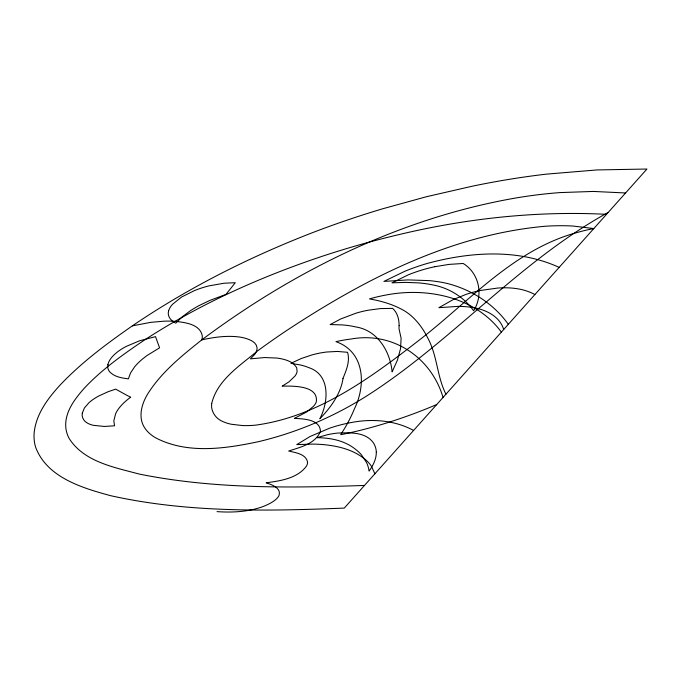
<?xml version="1.0" encoding="UTF-8"?>
<svg xmlns="http://www.w3.org/2000/svg" width="681" height="681" viewBox="0 0 681 681"><rect width="100%" height="100%" fill="white"/><g stroke="black" fill="none" stroke-linecap="round" stroke-linejoin="round"><path stroke-width="1.02" d="M342.96 378.432C346.323 370.311 350.221 361.168 347.557 352.298L337.418 351.439L326.727 352.009A43.456 18.642 -14.8 0 0 312.119 354.878L301.283 358.504L290.889 363.331L300.73 365.042A80.222 34.408 -14.8 0 1 308.825 367.638C330.668 374.797 328.514 402.139 319.874 418.713A189.888 81.448 -14.8 0 0 343.011 378.415M132.361 325.85C106.653 343.743 81.269 362.564 59.749 385.463C47.619 398.734 36.025 414.286 34.169 432.741A202.061 86.674 -14.8 0 0 35.633 447.23C46.989 477.585 82.418 488.039 110.705 495.7C187.224 512.742 266.399 511.218 344.271 508.094L646.95 169.033L596.956 169.935L546.332 174.149A379.266 162.682 -14.8 0 0 494.449 181.887A381.786 163.763 -14.8 0 0 472.197 186.228L426.519 196.707L382.424 208.854A431.78 185.206 -14.8 0 0 309.242 233.923C247.263 258.193 187.437 288.378 132.361 325.85L150.859 322.334L164.198 321.168A65.376 28.04 -14.8 0 1 176.234 321.449C185.726 322.59 199.865 324.326 202.231 335.614A50.947 21.852 -14.8 0 1 201.789 339.87C182.006 355.618 161.72 371.903 148.007 393.482C141.546 403.756 137.426 418.236 145.393 428.877A116.111 49.807 -14.8 0 0 155.54 437.772C187.156 454.312 224.824 448.779 258.278 441.722C298.363 432.239 336.703 415.572 371.196 393.082C454.602 338.585 520.522 260.721 608.252 212.387M436.691 404.565C405.774 417.666 373.665 428.119 340.713 434.708L345.25 427.353A414.908 177.971 -14.8 0 0 354.435 408.796C366.182 385.08 364.846 351.796 335.98 341.666A60.618 25.997 -14.8 0 1 350.724 339.078C392.622 331.298 431.192 357.244 443.05 397.44M434.878 266.705L449.017 264.398L463.131 263.479A76.527 32.824 -14.8 0 1 465.557 265.054C479.637 275.533 483.187 295.835 473.601 310.766C464.067 297.154 449.009 287.901 432.707 284.905A105.334 45.184 -14.8 0 0 418.27 282.87L405.876 282.394L392.009 282.828L407.919 274.988A67.93 29.138 -14.8 0 1 434.878 266.705M364.488 485.442C289.323 488.013 213.153 489.043 139.094 474.027C114.306 467.345 84.061 461.888 69.181 438.504A157.251 67.453 -14.8 0 1 65.827 427.736C64.406 412.277 74.765 398.972 84.427 388.068C101.886 369.46 122.861 354.605 143.921 340.398C199.559 304.109 260.687 276.75 323.62 255.818A385.395 165.313 -14.8 0 1 396.938 235.081C465.395 218.55 536.109 210.71 606.516 214.328M217.026 511.627C231.889 512.64 247.143 511.959 261.351 507.158A29.036 12.454 -14.8 0 0 269.974 503.395A24.158 10.36 -14.8 0 0 276.06 499.25A21.792 9.347 -14.8 0 0 279.074 495.308C281.381 487.868 271.54 484.591 266.16 482.82C280.351 480.863 297.282 478.513 306.416 466.196A29.623 12.709 -14.8 0 0 307.565 462.152C305.99 453.887 295.435 452.669 288.676 451.035C300.185 447.238 315.754 443.774 320.47 431.167C319.857 419.155 303.403 418.943 294.422 418.372L306.756 411.928L313.507 406.302A32.926 14.122 -14.8 0 0 316.282 402.003C318.776 385.276 292.983 386.016 282.24 386.127L289.102 381.752L295.128 375.886A33.028 14.165 -14.8 0 0 297.095 371.63L296.695 367.629L293.783 364.02A55.135 23.648 -14.8 0 0 276.861 358.061L264.654 357.551L250.395 358.853L254.6 354.52A35.063 15.042 -14.8 0 0 257.035 347.65C256.533 343.079 251.961 340.568 248.054 339.181A49.279 21.137 -14.8 0 0 239.116 336.967C226.628 335.384 213.996 337.197 201.789 339.87C294.703 270.442 401.994 217.503 516.939 197.805A231.251 99.196 -14.8 0 1 560.071 192.587L593.364 191.438L625.575 192.97M559.152 267.386C518.122 248.574 470.511 251.808 427.923 263.258A97.196 41.686 -14.8 0 0 404.752 271.31L383.914 281.415L407.851 279.9L429.243 280.623A128.232 54.999 -14.8 0 1 447.928 283.645C471.839 289.817 493.938 304.101 508.315 324.326M413.588 430.443C394.571 420.151 371.894 418.466 350.936 422.595A66.363 28.466 -14.8 0 0 329.536 428.213L310.11 436.478L296.771 444.599L312.885 444.089A103.469 44.384 -14.8 0 1 327.374 445.033C340.066 446.608 352.962 450.107 363.296 457.93A127.058 54.497 -14.8 0 1 371.503 466.391L374.882 473.797M534.891 294.558C526.422 289.91 516.692 288.054 507.107 287.816A58.174 24.95 -14.8 0 0 497.675 288.054L480.062 290.532A52.786 22.643 -14.8 0 0 466.264 294.311L453.401 299.495L438.887 307.684L458.347 306.365A70.892 30.407 -14.8 0 1 471.465 307.335C484.702 309.114 499.505 315.695 503.702 329.502M501.386 332.09C475.372 296.737 426.536 286.965 385.378 295.145A73.25 31.42 -14.8 0 0 369.477 298.899L373.937 299.751A158.46 67.972 -14.8 0 1 400.215 308.561C413.009 314.613 421.99 326.25 428.111 338.678C437.381 356.129 437.032 376.644 445.936 394.205M399.109 325.629L399.006 328.761L401.109 338.21L400.547 348.672L397.5 359.951L392.12 371.886C390.239 351.49 377.521 330.251 355.797 326.948A84.665 36.314 -14.8 0 0 342.126 324.897L330.174 324.565L340.755 318.946L356.103 313.149A51.143 21.937 -14.8 0 1 368.183 310.213L380.449 308.587L392.622 308.374C397.474 312.656 399.143 319.38 399.109 325.629M376.304 452.21C376.406 459.156 373.026 465.583 369.102 471.099A166.777 71.539 -14.8 0 0 366.54 462.535L361.356 454.695A146.109 62.669 -14.8 0 0 356.35 449.979C348.868 443.62 339.359 440.105 329.74 438.666A71.837 30.815 -14.8 0 0 317.005 437.662L327.331 434.75A39.421 16.914 -14.8 0 1 337.427 433.09C349.379 432.631 364.888 431.703 372.941 442.224A94.48 40.528 -14.8 0 1 376.304 452.21M211.697 403.518C210.608 411.35 215.792 418.789 222.959 421.607A58.106 24.925 -14.8 0 0 231.497 424.28L242.376 425.54A56.676 24.312 -14.8 0 0 255.639 425.14C319.849 416.517 373.597 375.58 423.31 336.942C471.601 298.772 515.211 249.399 576.569 232.672A83.125 35.65 -14.8 0 1 593.806 228.561L573.249 226.066A137.162 58.83 -14.8 0 0 544.911 226.271C449.749 234.86 362.369 280.266 283.943 332.337A661.941 283.926 -14.8 0 0 257.324 351.09C239.899 365.714 217.265 379.998 211.697 403.518M82.29 413.154C81.482 417.121 83.737 421.113 87.219 422.986A37.787 16.208 -14.8 0 0 93.212 425.293L104.261 426.451L114.553 425.795L113.829 420.807L115.625 413.725A69.173 29.675 -14.8 0 1 130.692 397.193A272.272 116.791 -14.8 0 1 127.568 395.687L115.668 389.14L108.245 391.669L98.668 396.044A40.077 17.187 -14.8 0 0 89.049 402.633L84.453 407.876L82.29 413.154M107.93 364.412L107.717 366.046A43.014 18.447 -14.8 0 0 109.65 371.749C114.365 376.899 121.78 378.049 128.377 378.832L130.573 372.916L134.532 366.957A75.404 32.347 -14.8 0 1 147.462 355.244L159.575 347.821L155.515 336.635L139.579 340.772L126.096 346.476A43.031 18.455 -14.8 0 0 118.009 351.524C113.701 354.878 109.335 358.938 107.93 364.412M168.556 311.072C167.015 316.342 171.237 321.091 175.741 323.16L182.261 316.818L190.118 310.919A71.794 30.798 -14.8 0 1 199.329 305.446L209.876 300.406L226.024 294.362L235.268 282.7L224.023 283.228L208.905 285.892A47.227 20.26 -14.8 0 0 194.443 290.591L181.495 297.086L172.506 304.322A40.758 17.485 -14.8 0 0 169.109 309.438L168.556 311.072"/></g></svg>
